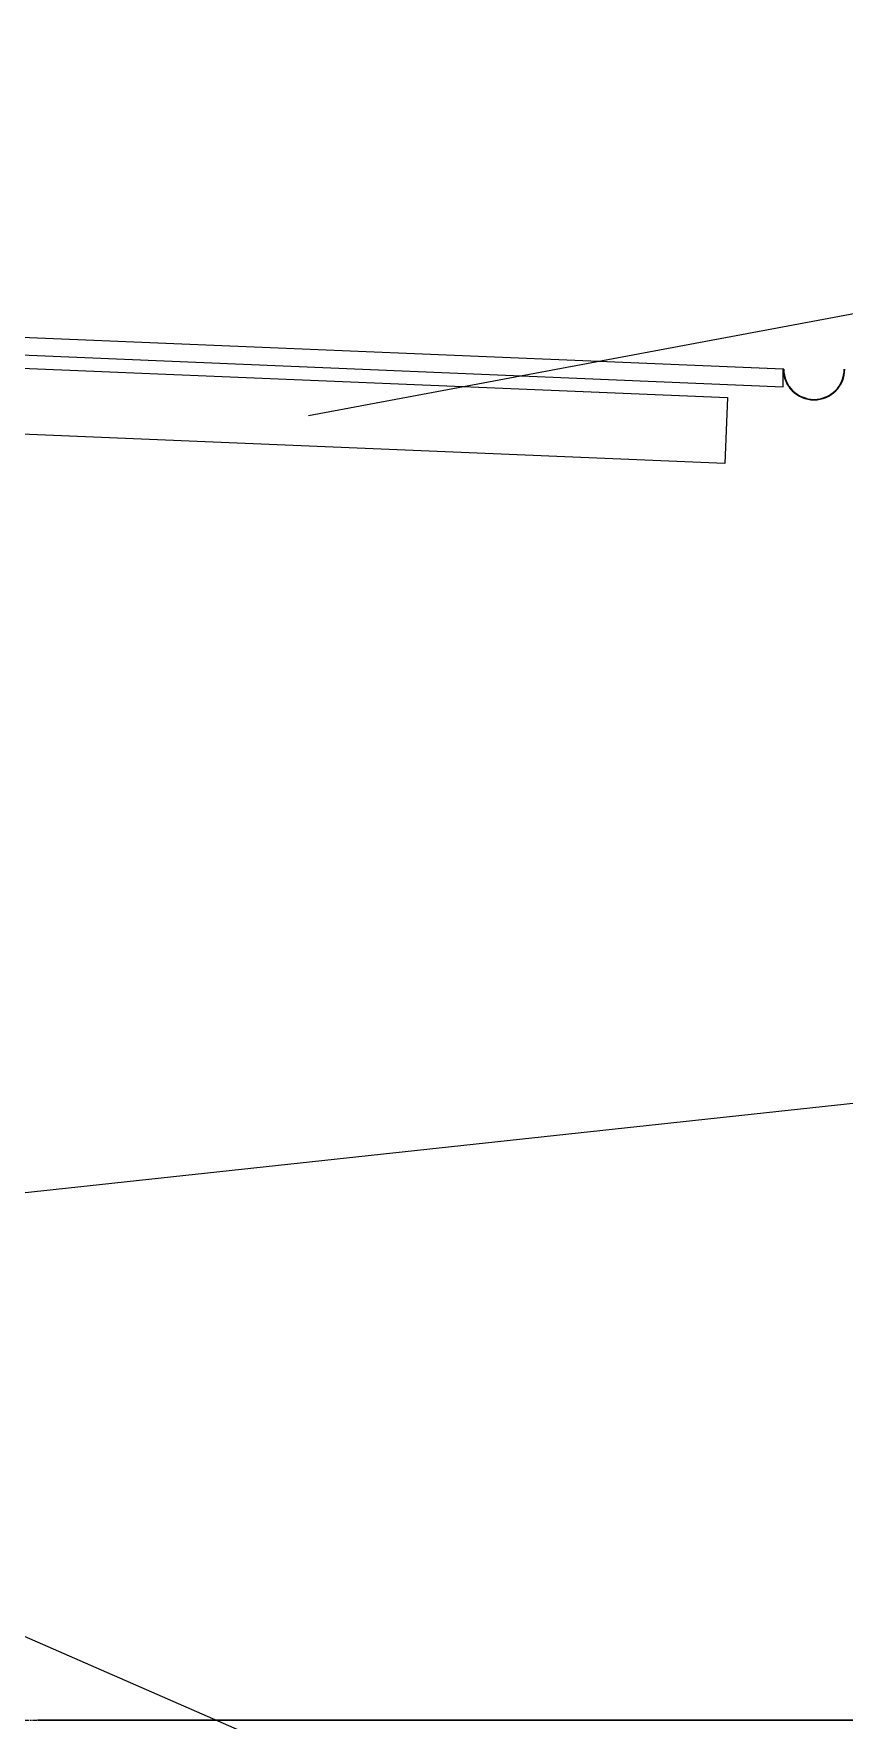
# Model space of a CAD drawing. Header units: inches. Extents: x -23565 to -43, y -324 to 853.
# Drawn here: x -10797.1 to -10705, y 0 to 191.9 of the extents above; entities that cross this region are included whole.
import ezdxf

# ---------------------------------------------------------------- set-up
doc = ezdxf.new("R2010")
doc.units = ezdxf.units.IN
doc.header["$MEASUREMENT"] = 0
doc.linetypes.add('Grid Line 1_2_', pattern=[0.875, 0.5, -0.125, 0.125, -0.125])
for name, color, linetype, lineweight in [('A-ANNO-IDEN', 131, 'Continuous', 9), ('A-FLOR-LEVL', 51, 'Continuous', 9), ('A-ROOF', 132, 'Continuous', 13), ('A-ROOF-MCUT', 132, 'Continuous', 25), ('C-TOPO', 7, 'Continuous', 13), ('S-BEAM', 12, 'Continuous', 13)]:
    doc.layers.add(name, color=color, linetype=linetype, lineweight=lineweight)

# ---------------------------------------------------------------- blocks, each defined once
blk = doc.blocks.new('Dimension Lumber - 5_5 x 7_5 Glulam-1730133-Building Section - North_South looking East _ Lounge')
at = {"layer": 'S-BEAM', "color": 8, "lineweight": 9}
for p, q in [((22795.3, 154.01), (22879.29, 150.51)), ((22879.29, 150.51), (22878.98, 143.01)), ((22878.98, 143.01), (22795.3, 146.5))]:
    blk.add_line(p, q, dxfattribs=at)

msp = doc.modelspace()

# ---------------------------------------------------------------- linework, layer by layer
at = {"layer": 'A-ANNO-IDEN', "color": 153}
for p, q in [((-10765.88064, 148.4825), (-10533.58034, 191.91138)), ((-10836.23854, 55.95858), (-10533.58034, 88.63417)), ((-10932.40217, 68.17251), (-10533.76784, -105.93838))]:
    msp.add_line(p, q, dxfattribs=at)
at = {"layer": 'A-FLOR-LEVL', "linetype": 'Grid Line 1_2_'}
msp.add_line((-13235.90833, 0), (-9931.9801, 0), dxfattribs=at)
at = {"layer": 'A-ROOF', "color": 7}
for p, q in [((-11227.20635, 173.21614), (-10711.89385, 151.74479)), ((-10711.89385, 153.74652), (-11050.4221, 167.85187)), ((-10711.89385, 151.74479), (-10711.89385, 153.74652))]:
    msp.add_line(p, q, dxfattribs=at)
at = {"layer": 'A-ROOF-MCUT', "color": 7, "lineweight": 13}
msp.add_line((-10711.83135, 153.74652), (-10711.89385, 153.74652), dxfattribs=at)
for radius, end in [(3.5, 360), (3.4375, 0)]:
    msp.add_arc((-10708.39385, 153.74652), radius, 180, end, dxfattribs=at)
at = {"layer": 'C-TOPO'}
for p, q in [((-10796.70635, 0), (-10713.63375, 0)), ((-10713.63375, 0), (-10700.17147, 0))]:
    msp.add_line(p, q, dxfattribs=at)
at = {"layer": 'C-TOPO', "color": 8, "lineweight": 9}
for p, q in [((-10713.63367, 0), (-10796.70635, 0)), ((-10700.17176, 0), (-10713.63367, 0))]:
    msp.add_line(p, q, dxfattribs=at)

# ---------------------------------------------------------------- block references
at = {"layer": 'S-BEAM', "color": 8, "lineweight": 9}
msp.add_blockref('Dimension Lumber - 5_5 x 7_5 Glulam-1730133-Building Section - North_South looking East _ Lounge', (-33597.50916, 0), dxfattribs=at)

doc.saveas('drawing.dxf')
